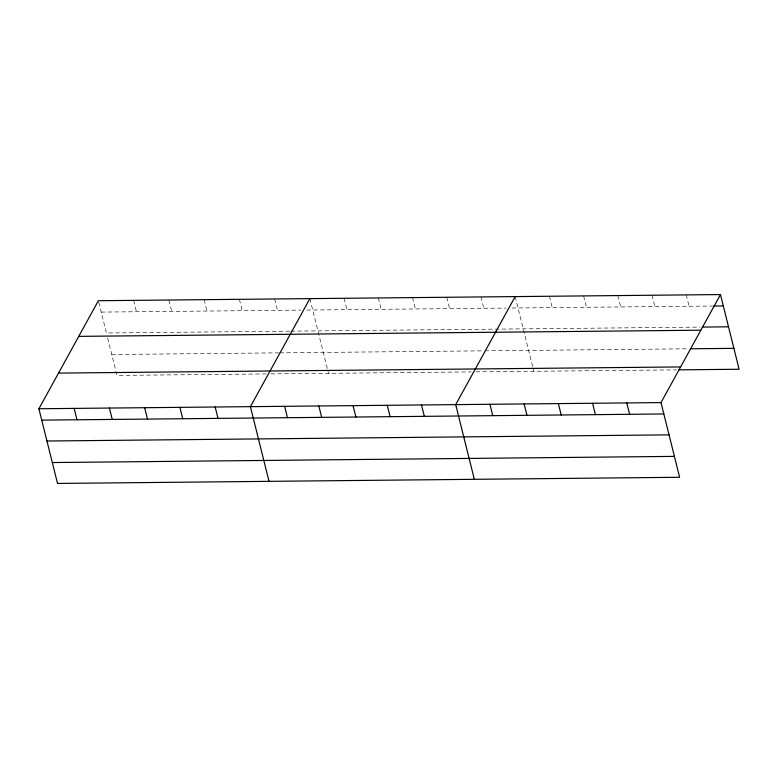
<?xml version="1.0" encoding="UTF-8"?>
<svg xmlns="http://www.w3.org/2000/svg" width="778" height="778" viewBox="0 0 778 778"><rect width="100%" height="100%" fill="white"/><g stroke="black" fill="none" stroke-linecap="round" stroke-linejoin="round"><path stroke-width="0.58" stroke-dasharray="3.89 2.92" d="M101.218 312.095L300.979 310.111M306.853 310.052L506.225 308.078M512.119 308.02L712.697 306.036M289.737 331.175L106.421 332.994L98.378 300.716M290.914 331.165L700.21 327.11M111.789 354.515L278.65 352.862M279.827 352.852L483.76 350.829M484.947 350.82L689.055 348.797M266.232 373.936L117.001 375.414L106.985 335.26M270.939 373.887L471.274 371.903M475.99 371.855L676.568 369.871M686.264 294.891L689.094 306.269M652.042 295.232L654.881 306.61M617.829 295.572L620.669 306.95M583.617 295.912L586.447 307.291M549.404 296.253L552.234 307.621M515.182 296.593L532.648 366.642M532.94 367.8L533.805 371.281M480.969 296.933L483.809 308.302M446.757 297.264L449.587 308.642M412.534 297.604L415.374 308.983M378.322 297.945L381.162 309.323M344.109 298.285L346.939 309.663M309.887 298.626L328.511 373.314M274.644 298.976L277.474 310.344M239.391 299.326L242.221 310.694M204.137 299.676L206.967 311.044M168.884 300.026L171.714 311.394M133.631 300.376L136.461 311.745"/><path stroke-width="1.17" d="M720.477 294.561L660.999 402.586L679.622 477.284L57.523 483.439L38.9 408.751L98.378 300.716L720.477 294.561L739.1 369.249L678.931 369.842M309.887 298.626L250.419 406.661L269.032 481.349M515.182 296.593L455.704 404.618L474.327 479.316M713.873 306.026L723.316 305.929M702.563 327.081L728.519 326.828M78.753 336.368L700.852 330.203M690.232 348.787L733.887 348.349M58.525 373.1L680.624 366.934M38.9 408.751L660.999 402.586M41.74 420.13L663.838 413.964M46.943 441.019L669.041 434.853M52.311 462.55L674.409 456.385M626.786 402.926L629.616 414.304M592.573 403.267L595.403 414.645M558.351 403.607L561.191 414.975M524.139 403.947L526.978 415.316M489.926 404.288L492.756 415.656M421.491 404.959L424.331 416.337M387.279 405.299L390.109 416.677M353.056 405.639L355.896 417.018M318.844 405.98L321.684 417.348M284.631 406.32L287.461 417.689M215.166 407.011L217.996 418.379M179.912 407.351L182.742 418.729M144.659 407.701L147.489 419.079M109.406 408.051L112.236 419.43M74.153 408.401L76.993 419.78"/></g></svg>
